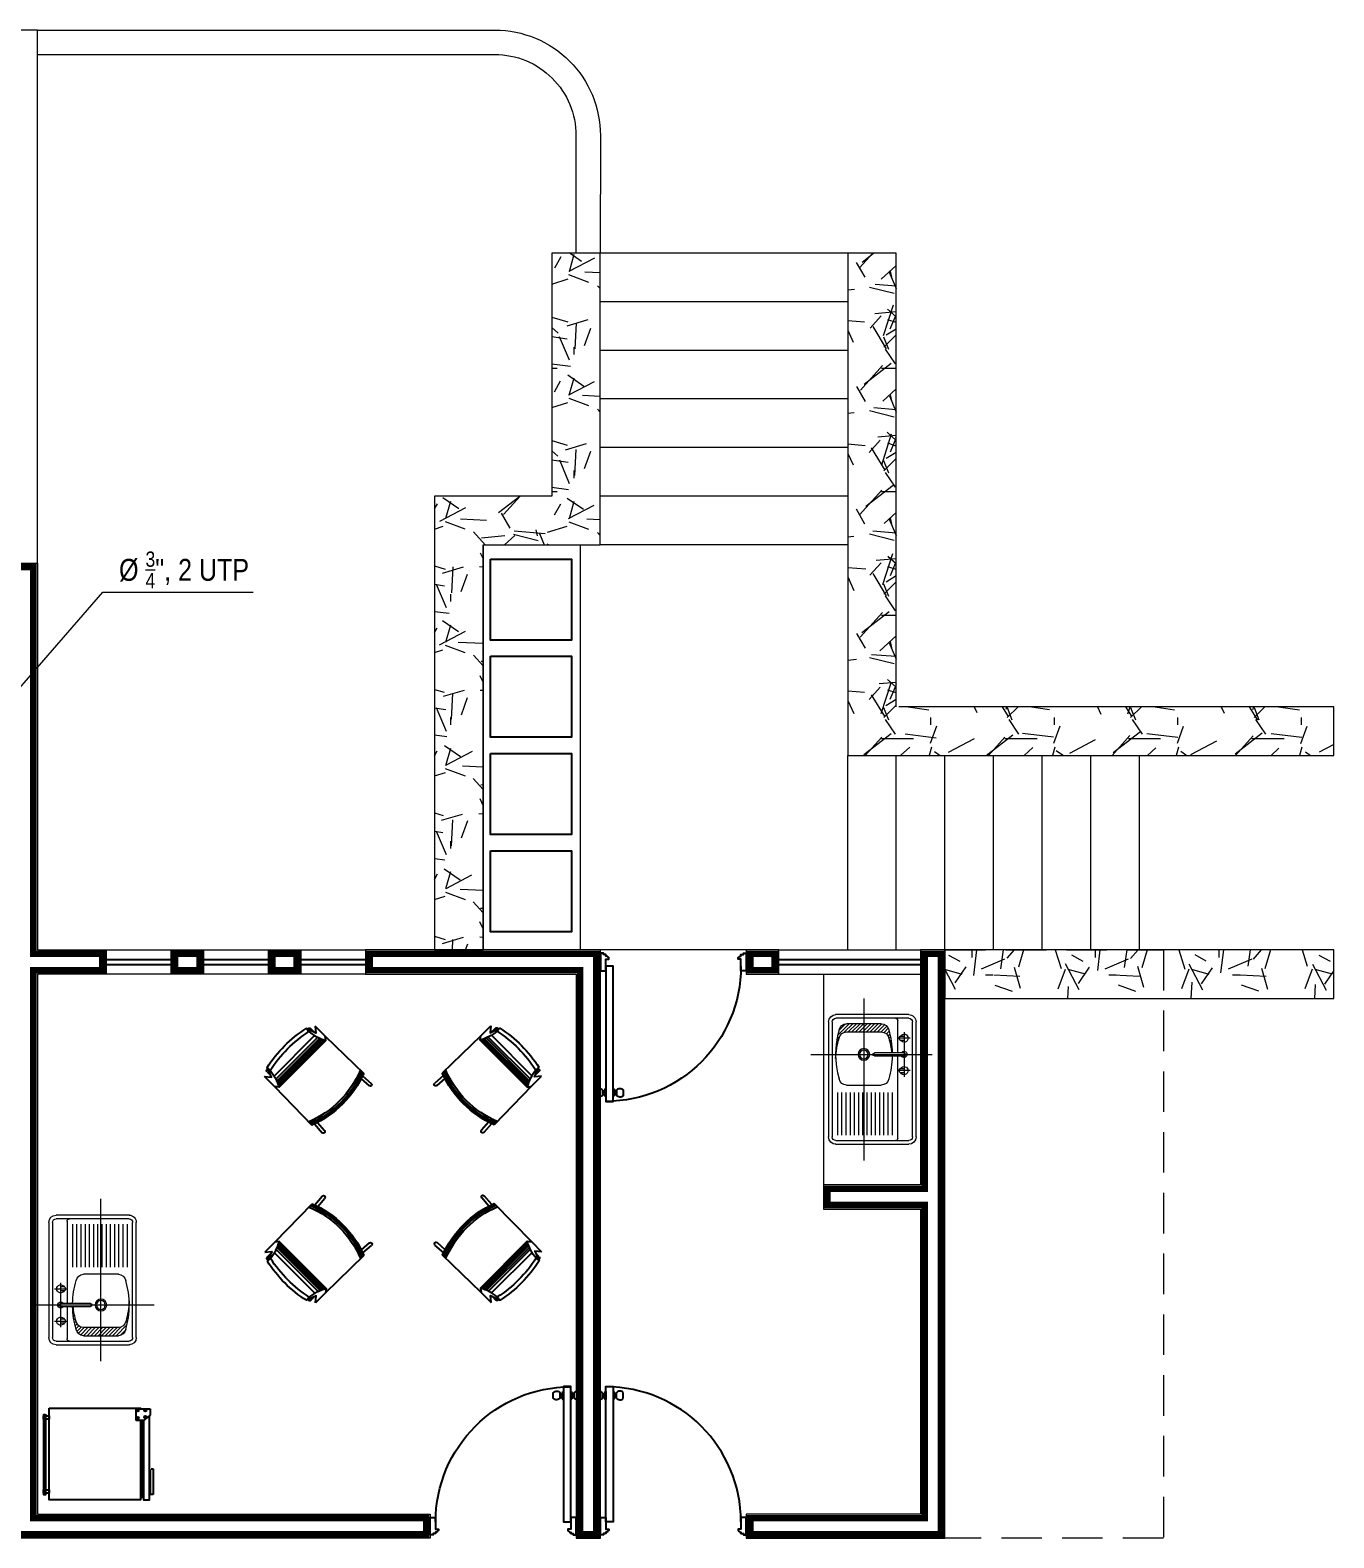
# Model space of a CAD drawing. Header units: millimetres. Extents: x 0 to 99.3, y 0 to 70.2.
# Drawn here: x 29.78 to 37.83, y 34.11 to 43.42 of the extents above; entities that cross this region are included whole.
import ezdxf

# ---------------------------------------------------------------- set-up
doc = ezdxf.new("R2010")
doc.units = ezdxf.units.MM
doc.linetypes.add('HIDDEN', pattern=[0.375, 0.25, -0.125])
for name, color, linetype, lineweight in [('ARQUITECTÓNICO', 152, 'Continuous', 0), ('Mobiliario', 25, 'Continuous', 20), ('muebles sanitarios', 84, 'Continuous', 0), ('TEXTOS INST. VOZ Y DATOS', 1, 'Continuous', 0)]:
    doc.layers.add(name, color=color, linetype=linetype, lineweight=lineweight)
for name, color, linetype in [('Muebles', 2, 'Continuous'), ('PUERTAS', 2, 'Continuous'), ('VENTANAS', 3, 'Continuous')]:
    doc.layers.add(name, color=color, linetype=linetype)
doc.styles.add('75', font='ARIALN.TTF', dxfattribs={"height": 0.135})

# ---------------------------------------------------------------- blocks, each defined once
blk = doc.blocks.new('greetrw')
at = {"layer": 'muebles sanitarios', "lineweight": 0}
h = blk.add_hatch(dxfattribs=at)
h.set_pattern_fill('LINE', color=256, scale=0.005, angle=45, style=0)
h.set_pattern_definition([(45, (-29.430312, -7.162583), (-0.0112253, 0.0112253), [])])
h.paths.add_polyline_path([(-29.0866, -7.377, 0.358537), (-29.1246, -7.3315, 0.069773), (-29.2666, -7.3096), (-29.2666, -7.3127, -0.045471), (-29.1746, -7.3315, -0.358537), (-29.1366, -7.377), (-29.1366, -7.4845), (-29.0866, -7.4845)])
h.paths.add_polyline_path([(-29.0866, -7.4845), (-29.1366, -7.4845), (-29.1366, -7.592, -0.358537), (-29.1746, -7.6375, -0.048597), (-29.2759, -7.6571), (-29.2759, -7.6594, 0.072198), (-29.1246, -7.6375, 0.358537), (-29.0866, -7.592)])
for p, q in [((-29.2759, -7.8126), (-29.2759, -7.0626)), ((-29.1384, -7.2363), (-29.4134, -7.2363)), ((-29.3884, -7.2613), (-29.3884, -7.2363)), ((-29.3759, -7.1988), (-29.3759, -7.2738)), ((-29.3634, -7.2613), (-29.3634, -7.2363)), ((-29.2853, -7.4192), (-29.2853, -7.2363)), ((-29.2666, -7.2363), (-29.2666, -7.4192)), ((-29.1884, -7.2613), (-29.1884, -7.2363)), ((-29.1759, -7.1988), (-29.1759, -7.2738)), ((-29.1634, -7.2613), (-29.1634, -7.2363)), ((-29.7928, -7.2751), (-29.2853, -7.2751)), ((-29.5103, -7.3107), (-29.7741, -7.3107)), ((-29.5103, -7.3366), (-29.7741, -7.3366)), ((-29.2666, -7.2751), (-29.0678, -7.2751)), ((-29.5103, -7.3625), (-29.7741, -7.3625)), ((-29.5103, -7.3885), (-29.7741, -7.3885)), ((-29.5103, -7.4144), (-29.7741, -7.4144)), ((-29.5103, -7.4403), (-29.7741, -7.4403)), ((-29.4653, -7.592), (-29.4653, -7.377)), ((-29.0866, -7.377), (-29.0866, -7.592)), ((-28.9303, -7.4845), (-29.9303, -7.4845)), ((-29.5103, -7.4662), (-29.7741, -7.4662)), ((-29.5103, -7.4921), (-29.7741, -7.4921)), ((-29.5103, -7.518), (-29.7741, -7.518)), ((-29.5103, -7.5439), (-29.7741, -7.5439)), ((-29.5103, -7.5699), (-29.7741, -7.5699)), ((-29.5103, -7.5958), (-29.7741, -7.5958)), ((-29.5103, -7.6217), (-29.7741, -7.6217)), ((-29.5103, -7.6476), (-29.7741, -7.6476))]:
    blk.add_line(p, q, dxfattribs=at)
at = {"layer": 'muebles sanitarios'}
for p, q in [((-29.7853, -7.1626), (-29.0753, -7.1626)), ((-29.8303, -7.6601), (-29.8303, -7.2076)), ((-29.0303, -7.2076), (-29.0303, -7.6601)), ((-29.0753, -7.7026), (-29.7853, -7.7026))]:
    blk.add_line(p, q, dxfattribs=at)
at = {"layer": 'muebles sanitarios', "lineweight": 0}
for points in [[(-29.8078, -7.6576), (-29.8078, -7.2076)], [(-29.7853, -7.1851), (-29.0753, -7.1851)], [(-29.0528, -7.2076), (-29.0528, -7.6576)], [(-29.0753, -7.6801), (-29.7853, -7.6801)]]:
    blk.add_lwpolyline(points, dxfattribs=at)
for points in [[(-29.2853, -7.3096, 0.069773), (-29.4273, -7.3315)], [(-29.3009, -7.6588, 0.060402), (-29.1746, -7.6375, 0.358537), (-29.1366, -7.592), (-29.1366, -7.592), (-29.1366, -7.377, 0.358537), (-29.1746, -7.3315, 0.045471), (-29.2666, -7.3127)], [(-29.1246, -7.3315, 0.069773), (-29.2666, -7.3096, 0.051038)], [(-29.1246, -7.6375, -0.145152), (-29.4273, -7.6375, 0.022148)]]:
    blk.add_lwpolyline(points, format="xyb", dxfattribs=at)
for radius in [0.0358, 0.0269]:
    blk.add_circle((-29.2759, -7.4845), radius, dxfattribs=at)
at = {"layer": 'muebles sanitarios'}
for centre, start, end in [((-29.7853, -7.2076), 90, 180), ((-29.0753, -7.2076), 0, 90), ((-29.7853, -7.6576), 180, 270), ((-29.0753, -7.6576), 270, 0)]:
    blk.add_arc(centre, 0.045, start, end, dxfattribs=at)
at = {"layer": 'muebles sanitarios', "lineweight": 0}
for centre, radius, start, end in [((-29.7853, -7.2076), 0.0225, 90, 180), ((-29.3759, -7.2363), 0.025, 300, 240), ((-29.2759, -7.2363), 0.0187, 300, 240), ((-29.2759, -7.2363), 0.00937, 0, 180), ((-29.1759, -7.2363), 0.025, 300, 240), ((-29.0753, -7.2076), 0.0225, 0, 90), ((-29.7928, -7.2901), 0.015, 90, 180), ((-29.4187, -7.3773), 0.0466, 100.67076, 179.56936), ((-29.3759, -7.2442), 0.0212, 233.91527, 306.08473), ((-29.1759, -7.2442), 0.0212, 233.91527, 306.08473), ((-29.1332, -7.3773), 0.0466, 0.43064, 79.32924), ((-29.0678, -7.2901), 0.015, 0, 90), ((-29.2759, -7.4192), 0.00937, 180, 0), ((-29.4187, -7.5916), 0.0466, 180.43064, 259.32924), ((-29.1332, -7.5916), 0.0466, 280.67076, 359.56936), ((-29.7853, -7.6576), 0.0225, 180, 270), ((-29.0753, -7.6576), 0.0225, 270, 0)]:
    blk.add_arc(centre, radius, start, end, dxfattribs=at)
blk = doc.blocks.new('FRRGT')
at = {"layer": 'Muebles'}
for p, q in [((1952.0406, 1387.5443), (1951.9969, 1387.5943)), ((1952.0591, 1387.5535), (1952.012, 1387.6074)), ((1952.3048, 1387.3228), (1952.0742, 1387.5605)), ((1951.7712, 1387.2749), (1951.7212, 1387.3186)), ((1951.9882, 1387.0379), (1952.2777, 1387.3273)), ((1951.9921, 1387.0362), (1952.2793, 1387.3234)), ((1951.9988, 1387.0347), (1952.2808, 1387.3167)), ((1951.762, 1387.2564), (1951.7081, 1387.3035)), ((1951.9928, 1387.0107), (1951.755, 1387.2413)), ((1952.0064, 1387.0321), (1952.2834, 1387.3091)), ((1952.0154, 1387.0288), (1952.2867, 1387.3002)), ((1952.0262, 1387.0244), (1952.2911, 1387.2893)), ((1952.038, 1387.0188), (1952.2967, 1387.2775)), ((1952.0578, 1387.0081), (1952.3075, 1387.2578)), ((1952.3512, 1387.2318), (1952.3282, 1387.2548)), ((1952.0838, 1386.9643), (1952.0607, 1386.9873))]:
    blk.add_line(p, q, dxfattribs=at)
for points in [[(1952.3665, 1387.2611), (1952.3233, 1387.2651), (1952.3512, 1387.2057), (1952.3326, 1387.2223, -0.10677), (1952.2777, 1387.3273), (1952.3048, 1387.3228)], [(1952.0544, 1386.9491), (1952.0504, 1386.9922), (1952.1098, 1386.9643), (1952.0932, 1386.9829, 0.10677), (1951.9882, 1387.0379), (1951.9928, 1387.0107)]]:
    blk.add_lwpolyline(points, format="xyb", close=True, dxfattribs=at)
for centre, radius, start, end in [((1952.0044, 1387.6009), 0.00999, 41.16696, 221.16696), ((1952.3322, 1386.9833), 0.6322, 114.08198, 155.91802), ((1952.3322, 1386.9833), 0.629, 113.98887, 156.01113), ((1952.3322, 1386.9833), 0.6244, 113.85646, 156.14354), ((1952.3322, 1386.9833), 0.6177, 113.65934, 156.34066), ((1952.3322, 1386.9833), 0.6056, 113.29069, 156.70931), ((1951.7146, 1387.3111), 0.00999, 48.83304, 228.83304), ((1951.6589, 1387.6566), 0.801, 302.79648, 327.20352), ((1952.3442, 1387.2247), 0.00999, 209.52875, 247.00301), ((1952.3442, 1387.2247), 0.00999, 285.60077, 45), ((1951.6932, 1387.6223), 0.7788, 302.33841, 327.66159), ((1952.0908, 1386.9714), 0.00999, 225, 344.39923), ((1952.0908, 1386.9714), 0.00999, 22.99699, 60.47125)]:
    blk.add_arc(centre, radius, start, end, dxfattribs=at)
blk = doc.blocks.new('TY65Y7U')
at = {"layer": 'Muebles'}
for p, q in [((1932.869, 1385.054), (1932.869, 1385.114)), ((1932.869, 1385.114), (1932.964, 1385.114)), ((1932.965, 1385.114), (1932.965, 1384.999)), ((1932.869, 1385.069), (1932.236, 1385.069)), ((1932.869, 1385.062), (1932.236, 1385.062)), ((1932.258, 1384.975), (1932.258, 1384.995)), ((1932.258, 1384.995), (1932.465, 1384.995)), ((1932.471, 1384.991), (1932.471, 1384.975)), ((1932.912, 1384.999), (1932.869, 1385.054)), ((1932.891, 1385.101), (1932.882, 1385.101)), ((1932.887, 1385.107), (1932.887, 1385.096)), ((1932.9, 1385.039), (1932.892, 1385.039)), ((1932.896, 1385.045), (1932.896, 1385.034)), ((1932.965, 1384.999), (1932.912, 1384.999)), ((1932.956, 1385.102), (1932.947, 1385.102)), ((1932.956, 1385.039), (1932.947, 1385.039)), ((1932.952, 1385.108), (1932.952, 1385.096)), ((1932.952, 1385.045), (1932.952, 1385.034)), ((1932.471, 1384.975), (1932.258, 1384.975))]:
    blk.add_line(p, q, dxfattribs=at)
for points in [[(1932.921, 1385.859), (1932.256, 1385.859), (1932.256, 1385.873), (1932.918, 1385.873), (1932.918, 1385.861)], [(1932.297, 1385.876), (1932.297, 1385.83), (1932.271, 1385.83), (1932.271, 1385.877), (1932.297, 1385.877)], [(1932.906, 1385.876), (1932.906, 1385.83), (1932.88, 1385.83), (1932.88, 1385.877), (1932.906, 1385.877)], [(1932.869, 1385.078), (1932.214, 1385.078), (1932.214, 1385.83), (1932.969, 1385.83)], [(1932.969, 1385.83), (1932.969, 1385.078), (1932.965, 1385.078)], [(1932.87, 1385.054), (1932.214, 1385.054), (1932.214, 1385.003), (1932.909, 1385.003)]]:
    blk.add_lwpolyline(points, dxfattribs=at)
blk.add_lwpolyline([(1932.237, 1385.078, -0.07449), (1932.238, 1385.077, -0.142933), (1932.238, 1385.077, -0.012436), (1932.238, 1385.076, -0.008719), (1932.238, 1385.075, -0.012824), (1932.238, 1385.072, -0.170045), (1932.238, 1385.072, -0.064909), (1932.238, 1385.072, 0.028465), (1932.238, 1385.072, 0.000964), (1932.237, 1385.071, -0.000975), (1932.237, 1385.071, -0.016252), (1932.237, 1385.071, 0.007259), (1932.236, 1385.07, 0.101341), (1932.236, 1385.07, 0.125391), (1932.236, 1385.069, 0.099398), (1932.236, 1385.068, 0.066636), (1932.236, 1385.068, 0.114144), (1932.237, 1385.068, -0.158175), (1932.237, 1385.067, -0.070805), (1932.238, 1385.067, -0.101338), (1932.238, 1385.066, -0.006939), (1932.238, 1385.066, -0.003583), (1932.238, 1385.066, -0.021021), (1932.238, 1385.064, -0.123419), (1932.238, 1385.064, -0.070149), (1932.238, 1385.064, -0.010726), (1932.237, 1385.063, -0.015912), (1932.236, 1385.063, 0.053707), (1932.236, 1385.062, 0.153884), (1932.236, 1385.062, 0.043445), (1932.236, 1385.062, 0.103673), (1932.236, 1385.061, 0.146244), (1932.236, 1385.06, 0.17565), (1932.237, 1385.06, -0.187862), (1932.237, 1385.06, -0.056397), (1932.237, 1385.06, -0.073542), (1932.238, 1385.059, -0.071127), (1932.238, 1385.059, -0.026182), (1932.238, 1385.058, -0.04809), (1932.238, 1385.056, -0.143234), (1932.237, 1385.056, -0.172942), (1932.237, 1385.055, 0.069337), (1932.236, 1385.055, 0.029956), (1932.236, 1385.055, 0.026207), (1932.235, 1385.054)], format="xyb", dxfattribs=at)
for centre in [(1932.887, 1385.101), (1932.951, 1385.101), (1932.897, 1385.039), (1932.951, 1385.039)]:
    blk.add_circle(centre, 0.00987, dxfattribs=at)
blk = doc.blocks.new('jihgouhghg')
at = {"layer": 'PUERTAS'}
for p, q in [((444.538, 22.082), (444.497, 22.082)), ((444.535, 22.036), (444.499, 22.036)), ((444.532, 22.024), (444.502, 22.024)), ((444.504, 22.036), (444.504, 22.024)), ((444.531, 22.036), (444.531, 22.024)), ((444.544, 22.016), (444.491, 22.016)), ((444.491, 22.013), (444.491, 22.016)), ((444.491, 21.963), (444.491, 21.959)), ((444.544, 21.959), (444.491, 21.959)), ((444.535, 21.939), (444.499, 21.939)), ((444.532, 21.951), (444.502, 21.951)), ((444.504, 21.939), (444.504, 21.951)), ((444.531, 21.939), (444.531, 21.951)), ((444.538, 21.893), (444.497, 21.893))]:
    blk.add_line(p, q, dxfattribs=at)
for points in [[(445.454, 22.879), (445.454, 22.889), (445.464, 22.889), (445.464, 22.906), (445.474, 22.906), (445.474, 22.926), (445.354, 22.926), (445.354, 22.889), (445.434, 22.889), (445.434, 22.869), (445.444, 22.869, -0.414214)], [(445.454, 21.973), (445.454, 21.963), (445.464, 21.963), (445.464, 21.946), (445.474, 21.946), (445.474, 21.926), (445.354, 21.926), (445.354, 21.963), (445.434, 21.963), (445.434, 21.983), (445.444, 21.983, 0.414214)]]:
    blk.add_lwpolyline(points, format="xyb", close=True, dxfattribs=at)
for points in [[(445.384, 21.963), (444.457, 21.963), (444.457, 22.013), (445.384, 22.013)], [(444.491, 22.016), (444.491, 22.013), (444.544, 22.013), (444.544, 22.016)], [(444.491, 21.959), (444.491, 21.963), (444.544, 21.963), (444.544, 21.959)]]:
    blk.add_lwpolyline(points, close=True, dxfattribs=at)
for centre, radius, start, end in [((445.384, 21.963), 0.926, 90, 180), ((444.517, 22.06), 0.03, 132.9272, 233.0811), ((444.517, 22.06), 0.03, 306.9189, 47.0728), ((444.517, 21.915), 0.03, 126.9189, 227.0728), ((444.517, 21.915), 0.03, 312.9272, 53.0811)]:
    blk.add_arc(centre, radius, start, end, dxfattribs=at)
for centre, start_param, end_param in [((444.491, 22.024), 1.570796, 3.141593), ((444.544, 21.951), 4.712389, 6.283185)]:
    blk.add_ellipse(centre, major_axis=(-0.0112, 0), ratio=0.666786, start_param=start_param, end_param=end_param, dxfattribs=at)
at = {"layer": 'PUERTAS', "extrusion": (0, 0, -1)}
for centre, start_param, end_param in [((444.544, 22.024), 4.712389, 6.283185), ((444.491, 21.951), 1.570796, 3.141593)]:
    blk.add_ellipse(centre, major_axis=(-0.0112, 0), ratio=0.666786, start_param=start_param, end_param=end_param, dxfattribs=at)

msp = doc.modelspace()

# ---------------------------------------------------------------- hatches: boundary and pattern name
at = {"layer": 'ARQUITECTÓNICO'}
h = msp.add_hatch(dxfattribs=at)
h.set_pattern_fill('GRAVEL', color=256, scale=0.03, style=0)
h.set_pattern_definition([(228.0128, (-893.66884, 67.65609), (-6.0960051798, -6.858008427), [0.1025163, -10.14915]), (184.9697, (-893.737422, 67.57989), (9.1440147919, 0.7619946226), [0.1759215, -17.4162]), (132.5104, (-893.91268, 67.56465), (7.6199944555, -8.3820081877), [0.1240446, -12.28041]), (267.2737, (-894.209862, 67.37415), (0.7619966912, 15.239995096), [0.1602015, -15.85992]), (292.8337, (-894.217482, 67.21413), (-3.8100108167, 9.144005199), [0.1570902, -15.55194]), (357.2737, (-894.156522, 67.06935), (-15.239995096, 0.7619966912), [0.1602015, -15.85992]), (37.6942, (-893.996502, 67.06173), (-9.9060062584, -7.6199932071), [0.2118582, -20.97393]), (72.2553, (-893.828862, 67.19127), (5.3340106696, 16.7640048618), [0.200016, -19.80159]), (121.4296, (-893.767902, 67.38177), (-6.0960015706, 9.905988348), [0.1607439, -15.91365]), (175.2364, (-893.85172, 67.51893), (8.381993416, -0.761992849), [0.1835139, -8.99217]), (222.3974, (-894.034602, 67.53417), (-9.1440002752, -8.3819890952), [0.2373234, -23.49504]), (138.8141, (-893.45548, 67.36653), (-5.333996602, 4.571992967), [0.0810015, -8.01918]), (171.4692, (-893.51644, 67.41987), (9.9059848787, -1.52400384), [0.1541046, -15.25638]), (225, (-893.66884, 67.44273), (-2e-16, -0.76199948), [0.1077627, -0.969867]), (203.1986, (-893.72218, 67.53417), (3.810012848, 1.524006682), [0.0580323, -5.74518]), (291.8014, (-893.77552, 67.51131), (-0.762000535, 2.286001473), [0.0820698, -4.02144]), (30.9638, (-893.74504, 67.43511), (2.285997586, 1.524001188), [0.133296, -4.30989]), (161.5651, (-893.63074, 67.5037), (1.524000695, -0.761998867), [0.0963861, -2.31327]), (16.3895, (-894.21748, 67.51131), (7.6200042042, 2.285995245), [0.1350264, -13.36764]), (70.3462, (-894.08794, 67.54941), (-3.0479915066, -8.3819881466), [0.1132797, -11.21466]), (293.1986, (-893.63074, 67.65609), (-1.524006682, 3.810012848), [0.116064, -5.68716]), (343.6105, (-893.58502, 67.54941), (-7.6200042042, 2.285995245), [0.1350264, -13.36764]), (339.444, (-894.21748, 67.03887), (-3.810004729, 1.523998151), [0.1302105, -6.38031]), (294.7751, (-894.09556, 66.99315), (-3.809991121, 8.3819961078), [0.1091016, -10.80108]), (66.8014, (-893.62312, 66.89409), (1.524006682, 3.810012848), [0.116064, -5.68716]), (17.354, (-893.5774, 67.00077), (-9.9060005346, -3.0479954027), [0.1277349, -12.64572]), (69.444, (-893.9965, 66.89409), (-1.523998151, -3.810004729), [0.0651054, -6.44544]), (101.3099, (-893.66884, 66.89409), (-0.76199624, 3.047990238), [0.0388545, -3.8466]), (165.9638, (-893.67646, 66.9322), (2.286001606, -0.76199868), [0.1570902, -2.984715]), (186.009, (-893.82886, 66.97029), (7.6199887633, 0.7619982206), [0.1455801, -14.41242]), (303.6901, (-893.74504, 67.36653), (-0.76200026, 1.52399853), [0.1098972, -2.637534]), (353.1572, (-893.684082, 67.27509), (12.954005357, -1.5240068255), [0.1918671, -18.9948]), (60.9454, (-893.49358, 67.25223), (-3.04799291, -5.333987283), [0.0784524, -7.76682]), (90, (-893.4555, 67.3208), (-0.762, 0.762), [0.04572, -0.71628]), (120.2564, (-893.8441, 66.99315), (3.04799354, -5.3339973097), [0.1058601, -10.48017]), (48.0128, (-893.89744, 67.08459), (6.0960051798, 6.858008427), [0.2050329, -10.04664]), (0, (-893.7603, 67.237), (0.762, 0.762), [0.19812, -0.56388]), (325.3048, (-893.56216, 67.23699), (-7.6199867973, 5.3340005071), [0.120483, -11.92779]), (254.0546, (-893.4631, 67.16841), (-0.762001944, -3.048007261), [0.1109487, -5.43651]), (207.646, (-893.493582, 67.06173), (-14.4779949147, -7.6200047924), [0.1806435, -17.88375]), (175.4261, (-893.653602, 66.97791), (-9.9060022814, 0.7619963134), [0.1911087, -18.91974]), (175.4261, (-893.653602, 66.97791), (-9.9060022814, 0.7619963134), [0.1911087, -18.91974])])
h.paths.add_polyline_path([(32.5787, 37.744), (32.5787, 40.244), (33.3021, 40.244), (33.3021, 42.044), (33.0021, 42.044), (33.0021, 40.544), (32.2787, 40.544), (32.2787, 37.744)])
h = msp.add_hatch(dxfattribs=at)
h.set_pattern_fill('GRAVEL', color=256, scale=0.03, style=0)
h.set_pattern_definition([(228.0128, (-1866.828246, 67.65609), (-6.0960051798, -6.8580084269), [0.1025163, -10.14915]), (184.9697, (-1866.896826, 67.57989), (9.14401479185, 0.7619946226), [0.1759215, -17.4162]), (132.5104, (-1867.072086, 67.56465), (7.6199944555, -8.3820081877), [0.1240446, -12.28041]), (267.2737, (-1867.369266, 67.37415), (0.76199669125, 15.239995096), [0.1602015, -15.85992]), (292.8337, (-1867.376886, 67.21413), (-3.81001081665, 9.144005199), [0.1570902, -15.55194]), (357.2737, (-1867.315926, 67.06935), (-15.239995096, 0.76199669125), [0.1602015, -15.85992]), (37.6942, (-1867.155906, 67.06173), (-9.90600625837, -7.6199932071), [0.2118582, -20.97393]), (72.2553, (-1866.988266, 67.19127), (5.33401066964, 16.7640048618), [0.200016, -19.80159]), (121.4296, (-1866.927306, 67.38177), (-6.0960015706, 9.905988348), [0.1607439, -15.91365]), (175.2364, (-1867.011126, 67.51893), (8.381993416, -0.7619928488), [0.1835139, -8.99217]), (222.3974, (-1867.194006, 67.53417), (-9.14400027517, -8.3819890952), [0.2373234, -23.49504]), (138.8141, (-1866.614886, 67.36653), (-5.3339966023, 4.5719929671), [0.0810015, -8.01918]), (171.4692, (-1866.675846, 67.41987), (9.9059848787, -1.52400384), [0.1541046, -15.25638]), (225, (-1866.82825, 67.44273), (-2e-16, -0.76199948), [0.1077627, -0.969867]), (203.1986, (-1866.88159, 67.53417), (3.8100128477, 1.5240066823), [0.0580323, -5.74518]), (291.8014, (-1866.93493, 67.51131), (-0.762000535, 2.286001473), [0.0820698, -4.02144]), (30.9638, (-1866.90445, 67.43511), (2.285997586, 1.524001188), [0.133296, -4.30989]), (161.5651, (-1866.79015, 67.5037), (1.524000695, -0.761998867), [0.0963861, -2.31327]), (16.3895, (-1867.376886, 67.51131), (7.6200042042, 2.285995245), [0.1350264, -13.36764]), (70.3462, (-1867.247346, 67.54941), (-3.0479915066, -8.3819881466), [0.1132797, -11.21466]), (293.1986, (-1866.79015, 67.65609), (-1.5240066823, 3.8100128477), [0.116064, -5.68716]), (343.6105, (-1866.744426, 67.54941), (-7.6200042042, 2.285995245), [0.1350264, -13.36764]), (339.444, (-1867.37689, 67.03887), (-3.8100047293, 1.523998151), [0.1302105, -6.38031]), (294.7751, (-1867.254966, 66.99315), (-3.8099911211, 8.3819961078), [0.1091016, -10.80108]), (66.8014, (-1866.78253, 66.89409), (1.5240066823, 3.8100128477), [0.116064, -5.68716]), (17.354, (-1866.736806, 67.00077), (-9.9060005346, -3.0479954027), [0.1277349, -12.64572]), (69.444, (-1867.15591, 66.89409), (-1.523998151, -3.8100047293), [0.0651054, -6.44544]), (101.3099, (-1866.82825, 66.89409), (-0.761996239, 3.047990238), [0.0388545, -3.8466]), (165.9638, (-1866.83587, 66.9322), (2.286001606, -0.761998681), [0.1570902, -2.984715]), (186.009, (-1866.988266, 66.97029), (7.6199887633, 0.7619982206), [0.1455801, -14.41242]), (303.6901, (-1866.90445, 67.36653), (-0.762000261, 1.52399853), [0.1098972, -2.637534]), (353.1572, (-1866.843486, 67.27509), (12.954005357, -1.5240068255), [0.1918671, -18.9948]), (60.9454, (-1866.65299, 67.25223), (-3.0479929097, -5.3339872833), [0.0784524, -7.76682]), (90, (-1866.6149, 67.3208), (-0.762, 0.762), [0.04572, -0.71628]), (120.2564, (-1867.003506, 66.99315), (3.04799354, -5.3339973097), [0.1058601, -10.48017]), (48.0128, (-1867.056846, 67.08459), (6.0960051798, 6.8580084269), [0.2050329, -10.04664]), (0, (-1866.9197, 67.237), (0.762, 0.762), [0.19812, -0.56388]), (325.3048, (-1866.721566, 67.23699), (-7.6199867973, 5.3340005071), [0.120483, -11.92779]), (254.0546, (-1866.62251, 67.16841), (-0.762001944, -3.048007261), [0.1109487, -5.43651]), (207.646, (-1866.652986, 67.06173), (-14.4779949147, -7.6200047924), [0.1806435, -17.88375]), (175.4261, (-1866.813006, 66.97791), (-9.90600228142, 0.76199631337), [0.1911087, -18.91974]), (175.4261, (-1866.813006, 66.97791), (-9.90600228142, 0.76199631337), [0.1911087, -18.91974])])
edge = h.paths.add_edge_path()
edge.add_line((35.1287, 39.244), (35.1287, 40.244))
edge.add_line((35.1287, 40.244), (35.1287, 42.044))
edge.add_line((35.1287, 42.044), (34.8287, 42.044))
edge.add_line((34.8287, 42.044), (34.8287, 40.244))
edge.add_line((34.8287, 40.244), (34.8287, 38.944))
edge.add_line((34.8287, 38.944), (37.8287, 38.944))
edge.add_line((37.8287, 38.944), (37.8287, 39.244))
edge.add_line((37.8287, 39.244), (35.1433, 39.244))
h = msp.add_hatch(dxfattribs=at)
h.set_pattern_fill('GRAVEL', color=256, scale=0.03, angle=-90, style=0)
h.set_pattern_definition([(138.0128, (63.440756, 965.91501), (-6.858008427, 6.0960051798), [0.1025163, -10.14915]), (94.9697, (63.364556, 965.98359), (0.7619946226, -9.1440147919), [0.1759215, -17.4162]), (42.5104, (63.349316, 966.15885), (-8.3820081877, -7.6199944555), [0.1240446, -12.28041]), (177.2737, (63.158816, 966.45603), (15.239995096, -0.7619966912), [0.1602015, -15.85992]), (202.8337, (62.998796, 966.46365), (9.144005199, 3.8100108167), [0.1570902, -15.55194]), (267.2737, (62.854016, 966.40269), (0.7619966912, 15.239995096), [0.1602015, -15.85992]), (307.6942, (62.846396, 966.24267), (-7.6199932071, 9.9060062584), [0.2118582, -20.97393]), (342.2553, (62.975936, 966.07503), (16.7640048618, -5.3340106696), [0.200016, -19.80159]), (31.4296, (63.166436, 966.01407), (9.905988348, 6.0960015706), [0.1607439, -15.91365]), (85.2364, (63.303596, 966.09789), (-0.761992849, -8.381993416), [0.1835139, -8.99217]), (132.3974, (63.318836, 966.28077), (-8.3819890952, 9.1440002752), [0.2373234, -23.49504]), (48.8141, (63.151196, 965.70165), (4.571992967, 5.333996602), [0.0810015, -8.01918]), (81.4692, (63.204536, 965.76261), (-1.52400384, -9.9059848787), [0.1541046, -15.25638]), (135, (63.2274, 965.915), (-0.76199948, 3e-16), [0.1077627, -0.969867]), (113.1986, (63.31884, 965.96835), (1.524006682, -3.810012848), [0.0580323, -5.74518]), (201.8014, (63.29598, 966.02169), (2.286001473, 0.762000535), [0.0820698, -4.02144]), (300.9638, (63.21978, 965.99121), (1.524001188, -2.285997586), [0.133296, -4.30989]), (71.5651, (63.28836, 965.8769), (-0.761998867, -1.524000695), [0.0963861, -2.31327]), (286.3895, (63.295976, 966.46365), (2.285995245, -7.6200042042), [0.1350264, -13.36764]), (340.3462, (63.334076, 966.33411), (-8.3819881466, 3.0479915066), [0.1132797, -11.21466]), (203.1986, (63.44076, 965.87691), (3.810012848, 1.524006682), [0.116064, -5.68716]), (253.6105, (63.334076, 965.83119), (2.285995245, 7.6200042042), [0.1350264, -13.36764]), (249.444, (62.82354, 966.46365), (1.523998151, 3.810004729), [0.1302105, -6.38031]), (204.7751, (62.777816, 966.34173), (8.3819961078, 3.809991121), [0.1091016, -10.80108]), (336.8014, (62.67876, 965.86929), (3.810012848, -1.524006682), [0.116064, -5.68716]), (287.354, (62.785436, 965.82357), (-3.0479954027, 9.9060005346), [0.1277349, -12.64572]), (339.444, (62.67876, 966.24267), (-3.810004729, 1.523998151), [0.0651054, -6.44544]), (11.3099, (62.67876, 965.91501), (3.047990238, 0.76199624), [0.0388545, -3.8466]), (75.9638, (62.71686, 965.92263), (-0.76199868, -2.286001606), [0.1570902, -2.984715]), (96.009, (62.754956, 966.07503), (0.7619982206, -7.6199887633), [0.1455801, -14.41242]), (213.6901, (63.1512, 965.9912), (1.52399853, 0.76200026), [0.1098972, -2.637534]), (263.1572, (63.059756, 965.93025), (-1.5240068255, -12.954005357), [0.1918671, -18.9948]), (330.9454, (63.036896, 965.73975), (-5.333987283, 3.04799291), [0.0784524, -7.76682]), (360, (63.1055, 965.70165), (0.762, 0.762), [0.04572, -0.71628]), (30.2564, (62.777816, 966.09027), (-5.3339973097, -3.04799354), [0.1058601, -10.48017]), (318.0128, (62.869256, 966.14361), (6.858008427, -6.0960051798), [0.2050329, -10.04664]), (270, (63.02166, 966.00645), (0.762, -0.762), [0.19812, -0.56388]), (235.3048, (63.021656, 965.80833), (5.3340005071, 7.6199867973), [0.120483, -11.92779]), (164.0546, (62.95308, 965.70927), (-3.048007261, 0.762001944), [0.1109487, -5.43651]), (117.646, (62.846396, 965.73975), (-7.6200047924, 14.4779949147), [0.1806435, -17.88375]), (85.4261, (62.762576, 965.89977), (0.7619963134, 9.9060022814), [0.1911087, -18.91974]), (85.4261, (62.762576, 965.89977), (0.7619963134, 9.9060022814), [0.1911087, -18.91974])])
h.paths.add_polyline_path([(35.4287, 37.444), (37.8287, 37.444), (37.8287, 37.744), (35.4287, 37.744)])

# ---------------------------------------------------------------- linework, layer by layer
for points in [[(29.8286, 40.131), (29.8286, 43.4202), (26.5786, 43.4202)], [(32.5787, 37.744), (32.5787, 40.244), (33.3021, 40.244), (33.3021, 42.044), (33.0021, 42.044), (33.0021, 40.544), (32.2787, 40.544), (32.2787, 37.744), (32.5787, 37.744)], [(34.8287, 42.044), (33.3021, 42.044)], [(35.1287, 39.244), (35.1287, 40.244), (35.1287, 42.044), (34.8287, 42.044), (34.8287, 40.244), (34.8287, 38.944), (37.8287, 38.944), (37.8287, 39.244), (35.1433, 39.244)], [(34.8287, 41.744), (33.3021, 41.744)], [(34.8287, 41.444), (33.3021, 41.444)], [(34.8287, 41.144), (33.3021, 41.144)], [(34.8287, 40.844), (33.3021, 40.844)], [(34.8287, 40.544), (33.3021, 40.544)], [(32.5787, 40.244), (32.5787, 37.744)], [(33.1787, 40.244), (33.1787, 37.744)], [(34.8287, 40.244), (33.3021, 40.244)], [(29.6786, 34.262), (29.6786, 39.981), (29.2786, 39.981), (29.2786, 40.131), (29.2786, 40.131), (29.8286, 40.131), (29.8286, 37.744), (30.2536, 37.744), (30.2536, 37.594), (29.8286, 37.594), (29.8286, 34.262), (32.2528, 34.262), (32.2528, 34.112), (29.8286, 34.112), (29.6786, 34.112), (29.1358, 34.112), (27.7858, 32.762), (27.2594, 32.762), (27.2594, 32.912), (27.7236, 32.912), (29.0736, 34.262), (29.6786, 34.262)], [(34.8287, 37.744), (34.8287, 38.944)], [(35.1287, 37.744), (35.1287, 38.944)], [(35.4287, 37.744), (35.4287, 38.944)], [(35.7287, 37.744), (35.7287, 38.944)], [(36.0287, 37.744), (36.0287, 38.944)], [(36.3287, 37.744), (36.3287, 38.944)], [(36.6287, 37.744), (36.6287, 38.944)], [(34.2028, 37.744), (33.3028, 37.744)], [(34.4028, 37.744), (35.2787, 37.744)], [(34.4028, 37.594), (35.2787, 37.594)], [(34.6787, 37.594), (34.6787, 36.294)]]:
    msp.add_lwpolyline(points, dxfattribs=at)
for points in [[(29.8286, 43.4202), (32.6523, 43.4202, -0.414283), (33.3023, 42.77), (33.3021, 42.044)], [(29.8286, 43.2702), (32.6515, 43.2702, -0.414214), (33.1515, 42.7702), (33.1515, 42.044)]]:
    msp.add_lwpolyline(points, format="xyb", dxfattribs=at)
at = {"layer": 'ARQUITECTÓNICO', "const_width": 0.04}
msp.add_lwpolyline([(29.7036, 34.237), (29.7036, 40.006), (29.3036, 40.006), (29.3036, 40.106), (29.8036, 40.106), (29.8036, 37.719), (30.2286, 37.719), (30.2286, 37.619), (29.8036, 37.619), (29.8036, 34.237), (32.2278, 34.237), (32.2278, 34.137), (29.8286, 34.137), (29.6786, 34.137), (29.1254, 34.137), (27.7754, 32.787), (27.2844, 32.787), (27.2844, 32.887), (27.734, 32.887), (29.084, 34.237), (29.7036, 34.237)], dxfattribs=at)
at = {"layer": 'ARQUITECTÓNICO'}
for points in [[(30.2536, 37.744), (30.6536, 37.744), (30.6536, 37.594), (30.2536, 37.594)], [(30.6536, 37.744), (30.8536, 37.744), (30.8536, 37.594), (30.6536, 37.594)], [(30.8536, 37.744), (31.2536, 37.744), (31.2536, 37.594), (30.8536, 37.594)], [(31.2536, 37.744), (31.4536, 37.744), (31.4536, 37.594), (31.2536, 37.594)], [(31.4536, 37.744), (31.8536, 37.744), (31.8536, 37.594), (31.4536, 37.594)], [(33.3028, 34.112), (33.3028, 37.744), (33.3028, 37.744), (31.8536, 37.744), (31.8536, 37.594), (33.1528, 37.594), (33.1528, 34.112)], [(35.4287, 37.744), (35.2787, 37.744), (35.2787, 37.594), (35.2787, 36.294), (34.6787, 36.294), (34.6787, 36.144), (35.2787, 36.144), (35.2787, 34.262), (34.2028, 34.262), (34.2028, 34.112), (35.4287, 34.112)], [(34.4028, 37.744), (34.2028, 37.744), (34.2028, 37.594), (34.4028, 37.594), (34.4028, 37.594)], [(35.4287, 37.444), (37.8287, 37.444), (37.8287, 37.744), (35.4287, 37.744)]]:
    msp.add_lwpolyline(points, close=True, dxfattribs=at)
at = {"layer": 'ARQUITECTÓNICO', "const_width": 0.04}
for points in [[(30.6786, 37.719), (30.8286, 37.719), (30.8286, 37.619), (30.6786, 37.619)], [(31.2786, 37.719), (31.4286, 37.719), (31.4286, 37.619), (31.2786, 37.619)], [(33.2778, 34.137), (33.2778, 37.719), (31.8786, 37.719), (31.8786, 37.619), (33.1778, 37.619), (33.1778, 34.137)], [(35.4037, 37.719), (35.3037, 37.719), (35.3037, 37.594), (35.3037, 36.269), (34.7037, 36.269), (34.7037, 36.169), (35.3037, 36.169), (35.3037, 34.237), (34.2278, 34.237), (34.2278, 34.137), (35.4037, 34.137)], [(34.3778, 37.719), (34.2278, 37.719), (34.2278, 37.619), (34.3778, 37.619)]]:
    msp.add_lwpolyline(points, close=True, dxfattribs=at)
at = {"layer": 'ARQUITECTÓNICO', "linetype": 'HIDDEN'}
msp.add_lwpolyline([(35.4287, 37.744), (36.7771, 37.744), (36.7771, 34.112), (35.4287, 34.112)], dxfattribs=at)
at = {"layer": 'Muebles'}
for points in [[(32.6235, 40.1559), (33.1235, 40.1559), (33.1235, 39.6559), (32.6235, 39.6559)], [(32.6235, 39.5559), (33.1235, 39.5559), (33.1235, 39.0559), (32.6235, 39.0559)], [(32.6235, 38.9559), (33.1235, 38.9559), (33.1235, 38.4559), (32.6235, 38.4559)], [(32.6235, 38.3559), (33.1235, 38.3559), (33.1235, 37.8559), (32.6235, 37.8559)]]:
    msp.add_lwpolyline(points, close=True, dxfattribs=at)
at = {"layer": 'TEXTOS INST. VOZ Y DATOS'}
msp.add_lwpolyline([(29.244, 38.8164), (30.2325, 39.952), (31.1593, 39.952)], dxfattribs=at)
at = {"layer": 'VENTANAS'}
for points in [[(30.2536, 37.684), (30.6536, 37.684)], [(30.2536, 37.654), (30.6536, 37.654)], [(30.8536, 37.684), (31.2536, 37.684)], [(30.8536, 37.654), (31.2536, 37.654)], [(31.4536, 37.684), (31.8536, 37.684)], [(31.4536, 37.654), (31.8536, 37.654)], [(34.4028, 37.684), (35.2787, 37.684)], [(34.4028, 37.654), (35.2787, 37.654)]]:
    msp.add_lwpolyline(points, dxfattribs=at)

# ---------------------------------------------------------------- block references
at = {"layer": 'Mobiliario', "xscale": -1}
for name, p, rotation in [('greetrw', (42.4131, 66.3744), 270.0000000000192), ('FRRGT', (-1355.7187, -1915.0926), 270.0000000000638), ('FRRGT', (-1919.428, 1424.2246), 180), ('greetrw', (22.736, 6.2761), 90.00000000000807), ('FRRGT', (1419.8892, 1987.9338), 90.00000000006378)]:
    msp.add_blockref(name, p, dxfattribs=dict(at, rotation=rotation))
msp.add_blockref('FRRGT', (1983.5985, -1351.3833), dxfattribs=at)
at = {"layer": 'Mobiliario', "xscale": 0.75, "yscale": 0.75, "zscale": 0.75, "rotation": 90.00000000000199}
msp.add_blockref('TY65Y7U', (1069.2729, -1414.8116), dxfattribs=at)
at = {"layer": 'PUERTAS', "zscale": 0.8999999999999719}
for p, xscale, yscale, rotation in [((13.5697, -363.2033), -0.8999999999999722, 0.899999999999972, 270.0000000000131), ((52.8859, 435.0594), -0.8999999999999719, 0.8999999999999719, 89.99999999996578), ((13.5697, 435.0594), 0.8999999999999719, 0.8999999999999719, 269.9999999999964)]:
    msp.add_blockref('jihgouhghg', p, dxfattribs=dict(at, xscale=xscale, yscale=yscale, rotation=rotation))

# ---------------------------------------------------------------- texts
at = {"layer": 'TEXTOS INST. VOZ Y DATOS', "insert": (31.1347, 40.2027), "char_height": 0.135, "width": 2.199121, "attachment_point": 3, "style": '75'}
msp.add_mtext('\\A1;%%C {\\H0.7x;\\S3/4;}", 2 UTP', dxfattribs=at)

doc.saveas('drawing.dxf')
